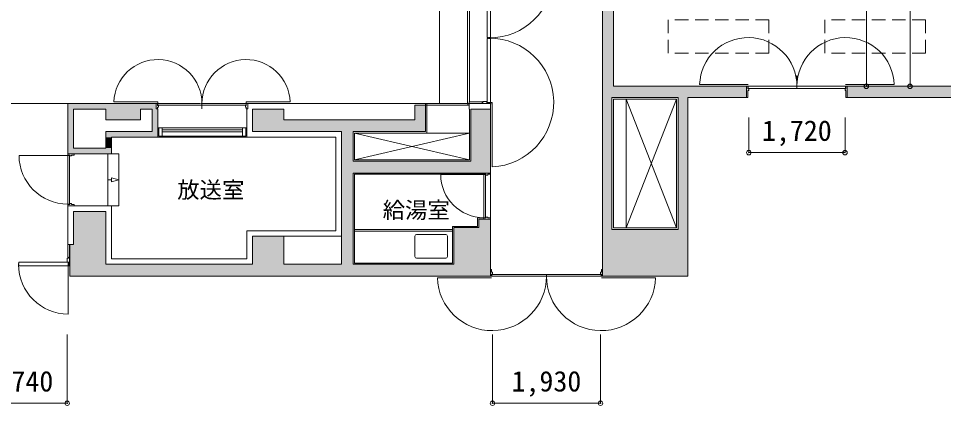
# Model space of a CAD drawing. Units: millimetres, scale not verified. Extents: x -61855 to 52913, y -114842 to -21833.
# Drawn here: x -14927 to 1602, y -94233 to -87319 of the extents above; entities that cross this region are included whole.
import ezdxf
from ezdxf.enums import TextEntityAlignment as Align

# ---------------------------------------------------------------- set-up
doc = ezdxf.new("R2010")
doc.units = ezdxf.units.MM
doc.header["$LTSCALE"] = 200
doc.header["$PDMODE"] = 32
doc.header["$PDSIZE"] = 80
doc.linetypes.add('DASHED1', pattern=[1.8, 1.2, -0.6])
for name, color, linetype, lineweight in [('0-1_躯体', 7, 'Continuous', 9), ('0-2_建具', 7, 'Continuous', 9), ('0-5_設備機器', 7, 'Continuous', 9), ('0-6_寸法', 4, 'Continuous', 5), ('0-8_備品', 2, 'Continuous', 5)]:
    doc.layers.add(name, color=color, linetype=linetype, lineweight=lineweight)
doc.layers.add('0-4_室名', color=7, linetype='Continuous')
doc.styles.add('・', font='')
doc.styles.add('ＭＳ ゴシック', font='')
doc.styles.get('・').set_extended_font_data('・')
doc.styles.get('ＭＳ ゴシック').set_extended_font_data('MS Gothic')

msp = doc.modelspace()

# ---------------------------------------------------------------- linework, layer by layer
at = {"layer": '0-1_躯体'}
for p, q in [((-4491.8, -84190), (-4491.8, -91920)), ((-4291.8, -88530), (-4291.8, -85540)), ((-6901.8, -88839.5), (-6901.8, -86495)), ((-6866.8, -86525), (-6866.8, -88810)), ((1833.2, -88530), (-4291.8, -88530)), ((-1916.8, -88730), (-1916.8, -88530)), ((-116.8, -88530), (-116.8, -88730)), ((-4321.8, -91090), (-4321.8, -88730)), ((-3136.8, -88730), (-4321.8, -88730)), ((-3166.8, -88760), (-4291.8, -88760)), ((-4291.8, -88760), (-4291.8, -91060)), ((-4066.8, -88760), (-4066.8, -91060)), ((-3167, -91059.9), (-4066.8, -88760)), ((-3166.8, -88760), (-4066.7, -91060)), ((-3166.8, -88760), (-3166.8, -91060)), ((-2966.8, -88730), (-2966.8, -91920)), ((-2966.8, -88730), (-1916.8, -88730)), ((-116.8, -88730), (2413.2, -88730)), ((-38860.1, -88840), (-12465.6, -88840)), ((-14046.8, -91355), (-14046.8, -88840)), ((-10830.6, -88935), (-10830.6, -88840)), ((-7631.8, -88840), (-10830.6, -88840)), ((-7656.8, -88840), (-7656.8, -89340)), ((-7631.8, -88840), (-7631.8, -89365)), ((-6871.8, -88840), (-6871.8, -88810)), ((-6871.8, -88810), (-6866.8, -88810)), ((-6871.8, -88940), (-6871.8, -88840)), ((-6491.8, -91920), (-6491.8, -88840)), ((-13946.8, -88940), (-13946.8, -89635)), ((-13946.8, -88940), (-13366.8, -88940)), ((-13366.8, -88940), (-13366.8, -89130)), ((-12748.1, -88940), (-12538.1, -88940)), ((-12748.1, -88940), (-12748.1, -89130)), ((-12538.1, -88940), (-12538.1, -89340)), ((-12438.1, -88935), (-12438.1, -89440)), ((-10186.8, -88940), (-10746.8, -88940)), ((-10746.8, -89340), (-10746.8, -88940)), ((-10186.8, -89130), (-10186.8, -88940)), ((-6871.8, -88940), (-6866.8, -88940)), ((-6866.8, -89845), (-6866.8, -88940)), ((-6841.8, -88940), (-6491.8, -88940)), ((-6841.8, -89870), (-6841.8, -88940)), ((-13366.8, -89130), (-12748.1, -89130)), ((-10186.8, -89130), (-7841.8, -89130)), ((-13366.8, -89340), (-12538.1, -89340)), ((-13366.8, -89340), (-13366.8, -89635)), ((-10746.8, -89340), (-9156.8, -89340)), ((-9156.8, -89507.7), (-9156.8, -89340)), ((-8946.8, -89507.7), (-8946.8, -89340)), ((-8946.8, -89340), (-7846.8, -89340)), ((-6867.2, -89844.6), (-8921.8, -89365)), ((-6866.8, -89365), (-8921.8, -89845)), ((-8921.8, -89365), (-6866.8, -89365)), ((-7846.8, -89340), (-7656.8, -89340)), ((-13266.8, -89440), (-12438.1, -89440)), ((-13266.8, -89440), (-13266.8, -89735)), ((-12614.5, -89440), (-9256.8, -89440)), ((-9156.8, -90947.1), (-9156.8, -89492)), ((-14046.8, -89735), (-13131.8, -89735)), ((-13946.8, -89635), (-13366.8, -89635)), ((-13331.8, -90665), (-13331.8, -89735)), ((-13131.8, -89735), (-13131.8, -90186.6)), ((-6866.8, -89845), (-8295.9, -89845)), ((-6841.8, -89870), (-8295.9, -89870)), ((-7717.3, -90080), (-8946.8, -90080)), ((-8946.8, -90947.1), (-8946.8, -90080)), ((-6980.7, -90080), (-8295.9, -90080)), ((-6491.8, -90080), (-6980.7, -90080)), ((-6611.8, -90102.5), (-6611.8, -90080)), ((-13331.8, -90200), (-13266.3, -90200)), ((-13131.8, -90200), (-13266.3, -90163.9)), ((-13266.3, -90236), (-13266.3, -90163.9)), ((-13131.8, -90200), (-13266.3, -90236)), ((-13131.8, -90665), (-13131.8, -90184.9)), ((-6611.8, -90102.5), (-8924.3, -90102.5)), ((-8924.3, -90947.1), (-8924.3, -90102.5)), ((-14046.8, -90665), (-13932.6, -90665)), ((-13932.6, -90665), (-13131.8, -90665)), ((-13266.8, -91610), (-13266.8, -90665)), ((-9156.8, -90737.8), (-9156.8, -91710)), ((-8946.8, -90737.8), (-8946.8, -91710)), ((-8924.3, -90737.8), (-8924.3, -91687.5)), ((-13946.8, -90765), (-13366.8, -90765)), ((-13946.8, -90765), (-13946.8, -91355)), ((-13366.8, -90765), (-13366.8, -91710)), ((-6724.3, -90882.5), (-6611.8, -90882.5)), ((-6724.3, -90882.5), (-6724.3, -91032.5)), ((-6701.8, -90905), (-6611.8, -90905)), ((-6701.8, -90905), (-6701.8, -91055)), ((-6610.4, -90905), (-6491.8, -90905)), ((-7171.3, -91032.5), (-7171.3, -91687.5)), ((-6724.3, -91032.5), (-7171.3, -91032.5)), ((-6701.8, -91055), (-7148.8, -91055)), ((-7148.8, -91055), (-7148.8, -91710)), ((-4291.8, -91060), (-3166.8, -91060)), ((-10846.8, -91110), (-10846.8, -91610)), ((-10846.8, -91110), (-10846.8, -91610)), ((-10746.8, -91210), (-10186.8, -91210)), ((-10746.8, -91210), (-10746.8, -91710)), ((-10186.8, -91710), (-10186.8, -91210)), ((-10186.5, -91710), (-10186.5, -91210)), ((-10186.5, -91210), (-9156.8, -91210)), ((-14046.8, -91355), (-13946.8, -91355)), ((-14006.8, -91920), (-14006.8, -91355)), ((-13366.8, -91710), (-10746.8, -91710)), ((-13266.8, -91610), (-10846.8, -91610)), ((-10186.8, -91710), (-9156.8, -91710)), ((-8946.8, -91616.7), (-8946.8, -91710)), ((-8946.8, -91710), (-7148.8, -91710)), ((-14006.8, -91920), (-6491.8, -91920)), ((-6596.2, -91920), (-2966.8, -91920))]:
    msp.add_line(p, q, dxfattribs=at)
for points in [[(-6491.8, -88840), (-7401.8, -88840), (-7401.8, -77650)], [(-3136.8, -88730), (-3136.8, -91090), (-4321.8, -91090)], [(-12438.1, -88935), (-12465.6, -88935), (-12465.6, -88840)], [(-6871.8, -88870), (-7841.8, -88870), (-7841.8, -89130)], [(-10846.8, -89440), (-10846.8, -88935), (-10830.6, -88935)], [(-7717.3, -89870), (-8946.8, -89870), (-8946.8, -89340)], [(-7717.3, -89845), (-8921.8, -89845), (-8921.8, -89365)], [(-10846.8, -91110), (-9256.8, -91110), (-9256.8, -89440)]]:
    msp.add_lwpolyline(points, dxfattribs=at)
at = {"layer": '0-1_躯体', "color": 9}
for points in [[(-4491.8, -84190), (-4491.8, -91090), (-4321.8, -84190), (-4321.8, -91090)], [(-4291.8, -84190), (-4321.8, -84190), (-4291.8, -88730), (-4321.8, -88730)], [(-1916.8, -88530), (-4321.8, -88530), (-1916.8, -88730), (-4321.8, -88730)], [(1833.2, -88530), (-116.8, -88530), (1833.2, -88730), (-116.8, -88730)], [(-2966.8, -88730), (-3136.8, -88730), (-2966.8, -91090), (-3136.8, -91090)], [(-14046.8, -88840), (-14046.8, -89635), (-13946.8, -88840), (-13946.8, -89635)], [(-12465.6, -88840), (-13946.8, -88840), (-12465.6, -88940), (-13946.8, -88940)], [(-7656.8, -88870), (-7841.8, -88870), (-7656.8, -89130), (-7841.8, -89130)], [(-13366.8, -89130), (-12748.1, -89130), (-13366.8, -88940), (-12748.1, -88940)], [(-12438.1, -88935), (-12538.1, -88935), (-12438.1, -89340), (-12538.1, -89340)], [(-10186.8, -88940), (-10746.8, -88940), (-10186.8, -89340), (-10746.8, -89340)], [(-6841.8, -89870), (-6491.8, -89870), (-6841.8, -88940), (-6491.8, -88940)], [(-7656.8, -89340), (-7656.8, -89130), (-10186.8, -89340), (-10186.8, -89130)], [(-13366.8, -89340), (-13366.8, -89440), (-12438.1, -89340), (-12438.1, -89440)], [(-8946.8, -89340), (-9156.8, -89340), (-8946.8, -91710), (-9156.8, -91710)], [(-13266.8, -89440), (-13366.8, -89440), (-13266.8, -89635), (-13366.8, -89635)], [(-13266.8, -89735), (-13266.8, -89635), (-14046.8, -89735), (-14046.8, -89635)], [(-6491.8, -90080), (-6491.8, -89870), (-8946.8, -90080), (-8946.8, -89870)], [(-13946.8, -90765), (-13946.8, -91710), (-13366.8, -90765), (-13366.8, -91710)], [(-6491.8, -90905), (-6701.8, -90905), (-6491.8, -91920), (-6701.8, -91920)], [(-6701.8, -91055), (-7148.8, -91055), (-6701.8, -91920), (-7148.8, -91920)], [(-10186.8, -91210), (-10746.8, -91210), (-10186.8, -91710), (-10746.8, -91710)], [(-2966.8, -91920), (-2966.8, -91090), (-4491.8, -91920), (-4491.8, -91090)], [(-13946.8, -91355), (-14006.8, -91355), (-13946.8, -91920), (-14006.8, -91920)], [(-14006.8, -91920), (-7148.8, -91920), (-14006.8, -91710), (-7148.8, -91710)]]:
    msp.add_solid(points, dxfattribs=at)
at = {"layer": '0-2_建具'}
for p, q in [((-6551.8, -86515), (-6551.8, -87660)), ((-6491.8, -87660), (-6491.8, -86515)), ((-6529.3, -87660), (-6551.8, -87660)), ((-6529.3, -87675), (-6551.8, -87675)), ((-6551.8, -88820), (-6551.8, -87675)), ((-6529.3, -87660), (-6529.3, -87666)), ((-6514.3, -87666), (-6529.3, -87666)), ((-6514.4, -87666), (-6529.3, -87666)), ((-6514.3, -87669), (-6529.3, -87669)), ((-6529.3, -87675), (-6529.3, -87669)), ((-6514.4, -87669), (-6529.3, -87669)), ((-6491.8, -87660), (-6514.3, -87660)), ((-6514.3, -87660), (-6514.3, -87666)), ((-6514.3, -87675), (-6514.3, -87669)), ((-6491.8, -87675), (-6514.3, -87675)), ((-6491.8, -87675), (-6491.8, -88820)), ((-1016.8, -88340), (-1016.8, -88560)), ((-1916.8, -88530), (-1891.8, -88530)), ((-1916.8, -88530), (-1916.8, -88730)), ((-1891.8, -88530), (-1891.8, -88575)), ((-1891.8, -88575), (-1876.8, -88575)), ((-1886.8, -88530), (-1016.8, -88530)), ((-1886.8, -88530), (-1886.8, -88570)), ((-1876.8, -88575), (-1876.8, -88605)), ((-146.8, -88530), (-1016.8, -88530)), ((-1016.8, -88530), (-1016.8, -88569.9)), ((-141.8, -88530), (-141.8, -88575)), ((-116.8, -88530), (-141.8, -88530)), ((-116.8, -88530), (-116.8, -88730)), ((-1916.8, -88730), (-1891.8, -88730)), ((-1891.8, -88605), (-1891.8, -88730)), ((-1891.8, -88605), (-1876.8, -88605)), ((-141.8, -88605), (-141.8, -88730)), ((-116.8, -88730), (-141.8, -88730)), ((-12465.6, -88840), (-12440.6, -88840)), ((-12465.6, -88840), (-12465.6, -88935)), ((-12440.6, -88905), (-12425.6, -88905)), ((-12440.6, -88905), (-12440.6, -88935)), ((-12435.6, -88810), (-12435.6, -88870)), ((-11683.1, -88840), (-12435.6, -88840)), ((-12425.6, -88875), (-12425.6, -88905)), ((-11668.1, -88840), (-10860.6, -88840)), ((-11648.1, -88811.9), (-11648.1, -88933.4)), ((-10870.6, -88875), (-10870.6, -88905)), ((-10870.6, -88875), (-10870.6, -88905)), ((-10855.6, -88905), (-10870.6, -88905)), ((-10855.6, -88905), (-10870.6, -88905)), ((-10855.6, -88905), (-10855.6, -88935)), ((-10855.6, -88905), (-10855.6, -88935)), ((-6491.8, -88840), (-7656.8, -88840)), ((-7656.8, -88870), (-7656.8, -88840)), ((-6871.8, -88870), (-7656.8, -88870)), ((-7631.8, -88840), (-7631.8, -88870)), ((-6896.8, -88870), (-6896.8, -88840)), ((-6896.8, -88870), (-6896.8, -88840)), ((-6641.8, -88810), (-6871.8, -88810)), ((-6871.8, -88870), (-6871.8, -88810)), ((-6641.8, -88825), (-6641.8, -88810)), ((-6626.8, -88825), (-6641.8, -88825)), ((-6626.8, -88825), (-6626.8, -88800)), ((-6556.8, -88800), (-6626.8, -88800)), ((-6556.8, -88830), (-6556.8, -88800)), ((-6491.9, -88830), (-6556.8, -88830)), ((-6486.8, -88827.5), (-6491.9, -88830)), ((-6491.8, -88850), (-6491.8, -88840)), ((-6486.8, -88850), (-6491.8, -88850)), ((-6486.8, -88850), (-6486.8, -88827.5)), ((-12465.6, -88935), (-12440.6, -88935)), ((-12402.9, -89270), (-12438.1, -89270)), ((-12438.1, -89440), (-12438.1, -89270)), ((-12418.2, -89270), (-12418.2, -89420)), ((-11716.7, -89420), (-12418.2, -89420)), ((-12402.9, -89270), (-11644.2, -89270)), ((-12378.2, -89440), (-12378.2, -89420)), ((-12358.2, -89270), (-12358.2, -89420)), ((-12358.2, -89307.5), (-11654.5, -89307.5)), ((-12358.2, -89345), (-11654.5, -89345)), ((-10866.7, -89420), (-11721.8, -89420)), ((-10926.7, -89307.5), (-11688.8, -89307.5)), ((-10926.7, -89345), (-11685.5, -89345)), ((-11664, -89270), (-10846.8, -89270)), ((-10926.7, -89270), (-10926.7, -89420)), ((-10906.8, -89420), (-10906.8, -89440)), ((-10866.7, -89270), (-10866.7, -89420)), ((-10846.8, -89440), (-10846.8, -89270)), ((-12438.1, -89440), (-11683.2, -89440)), ((-11702, -89440), (-10866.7, -89440)), ((-10846.8, -89440), (-10906.8, -89440)), ((-14046.8, -89735), (-14046.8, -89760)), ((-13931.8, -89735), (-14046.8, -89735)), ((-13931.8, -89760), (-13931.8, -89735)), ((-14046.8, -89760), (-14011.8, -89760)), ((-14046.8, -89765), (-14016.8, -89765)), ((-14046.8, -89765), (-14046.8, -90635)), ((-14016.8, -89765), (-14016.8, -90635)), ((-14011.8, -89760), (-14011.8, -89775)), ((-14011.8, -89775), (-13976.8, -89775)), ((-13976.8, -89760), (-13931.8, -89760)), ((-13976.8, -89775), (-13976.8, -89760)), ((-6611.8, -90080), (-6491.8, -90080)), ((-6611.8, -90082.5), (-6611.8, -90102.5)), ((-6491.8, -90102.5), (-6491.8, -90080)), ((-6611.8, -90102.5), (-6576.8, -90102.5)), ((-6611.8, -90107.5), (-6611.8, -90877.5)), ((-6611.8, -90107.5), (-6581.8, -90107.5)), ((-6581.8, -90107.5), (-6581.8, -90877.5)), ((-6576.8, -90102.5), (-6576.8, -90117.5)), ((-6576.8, -90117.5), (-6541.8, -90117.5)), ((-6541.8, -90102.5), (-6491.8, -90102.5)), ((-6541.8, -90117.5), (-6541.8, -90102.5)), ((-14046.8, -90635), (-14016.8, -90635)), ((-14046.8, -90665), (-14046.8, -90640)), ((-14046.8, -90640), (-14011.8, -90640)), ((-14046.8, -90665), (-13931.8, -90665)), ((-14011.8, -90625), (-13976.8, -90625)), ((-14011.8, -90640), (-14011.8, -90625)), ((-13976.8, -90625), (-13976.8, -90640)), ((-13976.8, -90640), (-13931.8, -90640)), ((-13931.8, -90640), (-13931.8, -90665)), ((-6611.8, -90877.5), (-6581.8, -90877.5)), ((-6611.8, -90882.5), (-6576.8, -90882.5)), ((-6611.8, -90905), (-6611.8, -90882.5)), ((-6611.8, -90905), (-6491.8, -90905)), ((-6576.8, -90867.5), (-6541.8, -90867.5)), ((-6576.8, -90882.5), (-6576.8, -90867.5)), ((-14046.8, -91355), (-14016.8, -91355)), ((-14016.8, -91735), (-14016.8, -91355)), ((-14925.3, -91712.5), (-14925.3, -91697.5)), ((-14919.3, -91697.5), (-14925.3, -91697.5)), ((-14919.3, -91712.5), (-14925.3, -91712.5)), ((-14919.3, -91697.5), (-14919.3, -91675)), ((-14036.8, -91675), (-14919.3, -91675)), ((-14919.3, -91735), (-14919.3, -91712.5)), ((-14919.3, -91735), (-14036.8, -91735)), ((-14031.8, -91600), (-14056.8, -91600)), ((-14056.8, -91670), (-14056.8, -91600)), ((-14026.8, -91670), (-14056.8, -91670)), ((-14031.8, -91600), (-14031.8, -91585)), ((-14029.3, -91740), (-14026.8, -91734.9)), ((-14026.8, -91734.9), (-14026.8, -91670)), ((-14006.8, -91735), (-14016.8, -91735)), ((-14006.8, -91740), (-14006.8, -91735)), ((-14006.8, -91740), (-14029.3, -91740)), ((-6471.8, -91885), (-6456.8, -91885)), ((-6471.8, -91920), (-6471.8, -91885)), ((-6466.8, -91920), (-6466.8, -91890)), ((-6466.8, -91890), (-5486.8, -91890)), ((-6456.8, -91885), (-6456.8, -91850)), ((-4516.8, -91890), (-5496.8, -91890)), ((-5491.8, -91920), (-5491.8, -91890)), ((-4526.8, -91885), (-4526.8, -91850)), ((-4511.8, -91885), (-4526.8, -91885)), ((-4516.8, -91920), (-4516.8, -91890)), ((-4491.8, -91805), (-4491.8, -91920)), ((-6491.8, -91920), (-6471.8, -91920)), ((-6466.8, -91920), (-5486.8, -91920)), ((-4516.8, -91920), (-5496.8, -91920)), ((-5461.8, -91920), (-5481.8, -91920))]:
    msp.add_line(p, q, dxfattribs=at)
at = {"layer": '0-2_建具', "color": 4, "lineweight": 5}
for p, q in [((-2756.3, -88500), (-1886.8, -88500)), ((722.7, -88500), (-146.8, -88500)), ((-13222.5, -88810), (-12435.6, -88810)), ((-10073.6, -88810), (-10860.6, -88810)), ((-6551.8, -88820), (-6461.8, -88820)), ((-6461.8, -88820), (-6461.8, -89969.8)), ((-14046.8, -89765), (-14916.8, -89765)), ((-6611.8, -90107.5), (-7381.8, -90107.5)), ((-14036.8, -92601), (-14036.8, -91675)), ((-7441.4, -91950), (-6471.8, -91950)), ((-3542.3, -91950), (-4511.8, -91950))]:
    msp.add_line(p, q, dxfattribs=at)
at = {"layer": '0-2_建具'}
for points in [[(-146.8, -88530), (-146.8, -88570), (-1886.8, -88570)], [(-141.8, -88575), (-156.8, -88575), (-156.8, -88605), (-141.8, -88605)], [(-12440.6, -88840), (-12440.6, -88875), (-12425.6, -88875), (-12440.6, -88875)], [(-10860.6, -88810), (-10860.6, -88870), (-12435.6, -88870)], [(-10855.6, -88875), (-10870.6, -88875), (-10870.6, -88905)], [(-10830.6, -88840), (-10830.6, -88935), (-10855.6, -88935)], [(-10830.6, -88840), (-10830.6, -88935), (-10855.6, -88935)], [(-10830.6, -88840), (-10855.6, -88840), (-10855.6, -88875)], [(-10830.6, -88840), (-10855.6, -88840), (-10855.6, -88875)], [(-6541.8, -90867.5), (-6541.8, -90882.5), (-6491.8, -90882.5), (-6491.8, -90905)], [(-14031.8, -91585), (-14046.8, -91585), (-14046.8, -91355)], [(-6471.8, -91805), (-6491.8, -91805), (-6491.8, -91920)], [(-6456.8, -91850), (-6471.8, -91850), (-6471.8, -91805)], [(-4526.8, -91850), (-4511.8, -91850), (-4511.8, -91805), (-4491.8, -91805)], [(-4491.8, -91920), (-4511.8, -91920), (-4511.8, -91885)]]:
    msp.add_lwpolyline(points, dxfattribs=at)
at = {"layer": '0-2_建具', "color": 4, "lineweight": 5}
for centre, radius, start, end in [((-6514.3, -86515), 1151, 269.99546, 87.3865), ((-6514.3, -88820), 1151, 272.6135, 90.00454), ((-1886.8, -88530), 870, 360, 178.02389), ((-146.8, -88530), 870, 1.97611, 180), ((-12435.6, -88840), 787.5, 359.97632, 177.81678), ((-10860.6, -88840), 787.5, 2.18322, 179.94605), ((-14046.8, -89765), 870, 180, 270), ((-6611.8, -90107.5), 770, 180, 270), ((-14036.8, -91712.5), 888.5, 180, 270), ((-6466.8, -91920), 975, 181.76323, 0), ((-4516.8, -91920), 975, 180, 358.23677)]:
    msp.add_arc(centre, radius, start, end, dxfattribs=at)
at = {"layer": '0-5_設備機器', "color": 2, "lineweight": 5}
for p, q in [((-8924.3, -91087.5), (-7171.3, -91087.5)), ((-8924.3, -91087.5), (-8924.3, -91687.5)), ((-7171.3, -91117.5), (-8924.3, -91117.5)), ((-7844, -91571.7), (-7844, -91207.3)), ((-7814, -91177.3), (-7292.4, -91177.3)), ((-7262.4, -91571.7), (-7262.4, -91207.3)), ((-7171.3, -91687.5), (-7171.3, -91087.5)), ((-8924.3, -91687.5), (-7171.3, -91687.5)), ((-7292.4, -91601.7), (-7814, -91601.7))]:
    msp.add_line(p, q, dxfattribs=at)
at = {"layer": '0-5_設備機器'}
msp.add_line((-8924.3, -91687.5), (-7171.3, -91687.5), dxfattribs=at)
at = {"layer": '0-5_設備機器', "color": 2, "lineweight": 5}
for centre, start, end in [((-7814, -91207.3), 90, 180), ((-7292.4, -91207.3), 0, 90), ((-7814, -91571.7), 180, 270), ((-7292.4, -91571.7), 270, 0)]:
    msp.add_arc(centre, 30, start, end, dxfattribs=at)
at = {"layer": '0-6_寸法'}
for p, q in [((224, -69565), (224, -88530)), ((1004.6, -82090), (1004.6, -88530)), ((221.3, -88530), (998.7, -88530)), ((224, -88530), (1018.6, -88530)), ((1004.6, -88530), (1428.3, -88530)), ((-1876.8, -89715), (-1876.8, -89087.2)), ((-156.8, -89715), (-156.8, -89087.2)), ((-1876.8, -89715), (-156.8, -89715)), ((-14056.8, -94193.3), (-14056.8, -92964.4)), ((-6456.8, -94193.3), (-6456.8, -92964.4)), ((-4526.8, -94193.3), (-4526.8, -92964.4)), ((-14056.8, -94193.3), (-15796.8, -94193.3)), ((-4526.8, -94193.3), (-6456.8, -94193.3))]:
    msp.add_line(p, q, dxfattribs=at)
for p in [(221.3, -88530), (224, -88530), (1004.6, -88530), (-1876.8, -89715), (-156.8, -89715), (-14056.8, -94193.3), (-6456.8, -94193.3), (-4526.8, -94193.3)]:
    msp.add_point(p, dxfattribs=at)
at = {"layer": '0-8_備品', "linetype": 'DASHED1'}
for p, q in [((-3316.8, -87340), (-3316.8, -87940)), ((-1516.8, -87340), (-3316.8, -87340)), ((-1516.8, -87340), (-1516.8, -87940)), ((-1516.8, -87340), (-1516.8, -87940)), ((-516.8, -87340), (-516.8, -87940)), ((1283.2, -87340), (-516.8, -87340)), ((1283.2, -87340), (1283.2, -87940)), ((-1516.8, -87940), (-3316.8, -87940)), ((1283.2, -87940), (-516.8, -87940))]:
    msp.add_line(p, q, dxfattribs=at)

# ---------------------------------------------------------------- texts
at = {"layer": '0-4_室名', "style": '・'}
for s, p in [('放送室', (-12091, -90615.6)), ('給湯室', (-8419.1, -90976.4))]:
    msp.add_text(s, height=293.3, dxfattribs=at).set_placement(p, align=Align.BOTTOM_LEFT)
at = {"layer": '0-6_寸法', "style": 'ＭＳ ゴシック'}
for s, p in [('1,720', (-1641.8, -89615)), ('1,740', (-15551.8, -94093.3)), ('1,930', (-6116.8, -94093.3))]:
    msp.add_text(s, height=366.6, dxfattribs=at).set_placement(p, align=Align.BOTTOM_LEFT)

doc.saveas('drawing.dxf')
